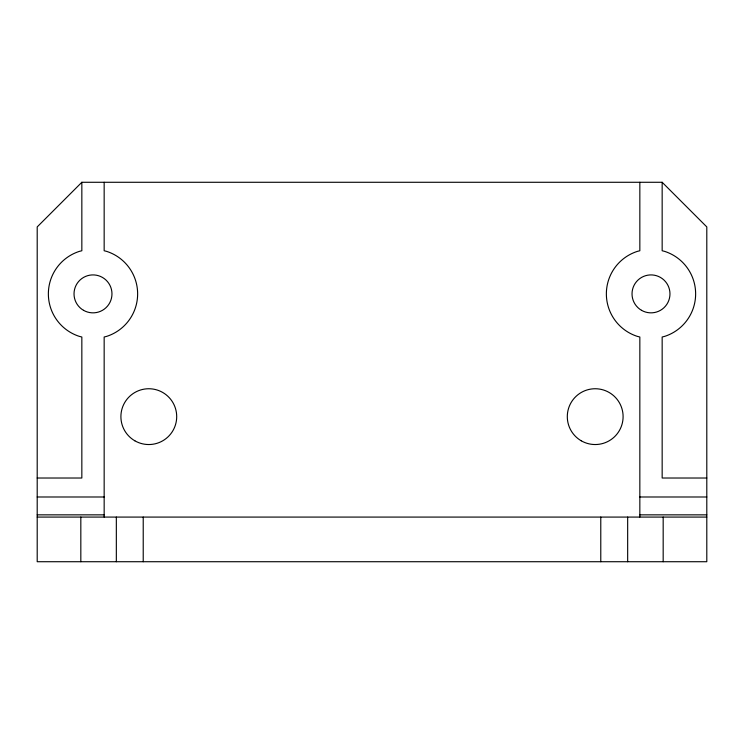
<?xml version="1.0" encoding="UTF-8"?>
<svg xmlns="http://www.w3.org/2000/svg" width="744" height="744" viewBox="0 0 744 744"><rect width="100%" height="100%" fill="white"/><g stroke="black" fill="none" stroke-linecap="round" stroke-linejoin="round"><path stroke-width="1.12" d="M81.84 182.28L37.2 226.92L37.2 561.72L706.8 561.72L706.8 226.92L662.16 182.28L81.84 182.28L81.84 250.747L79.208 251.426A44.64 44.64 0 0 0 79.208 336.334L81.84 337.013L81.84 478.02L37.2 478.02M706.8 478.02L662.16 478.02L662.16 337.013L664.792 336.334A44.64 44.64 0 0 0 664.792 251.426L662.16 250.747L662.16 182.28M37.2 496.992L104.16 496.992M639.84 496.992L706.8 496.992M37.2 514.848L104.16 514.848M639.84 514.848L706.8 514.848M37.2 517.08L706.8 517.08M663.174 517.08L663.174 561.72M639.84 182.28L639.84 250.747L637.208 251.426A44.64 44.64 0 0 0 637.208 336.334L639.84 337.013L639.84 517.08M627.666 517.08L627.666 561.72M600.78 517.08L600.78 561.72M143.22 517.08L143.22 561.72M116.334 517.08L116.334 561.72M104.16 182.28L104.16 250.747L106.792 251.426A44.64 44.64 0 0 1 106.792 336.334L104.16 337.013L104.16 517.08M80.826 517.08L80.826 561.72M83.514 310.313A18.972 18.972 0 0 0 111.972 293.88A18.972 18.972 0 0 0 83.514 277.447A18.972 18.972 0 0 0 83.514 310.313M641.514 310.313A18.972 18.972 0 0 0 669.972 293.88A18.972 18.972 0 0 0 641.514 277.447A18.972 18.972 0 0 0 641.514 310.313M134.85 440.801A27.9 27.9 0 0 0 176.7 416.64A27.9 27.9 0 0 0 134.85 392.479A27.9 27.9 0 0 0 134.85 440.801M581.25 440.801A27.9 27.9 0 0 0 623.1 416.64A27.9 27.9 0 0 0 581.25 392.479A27.9 27.9 0 0 0 581.25 440.801"/></g></svg>
